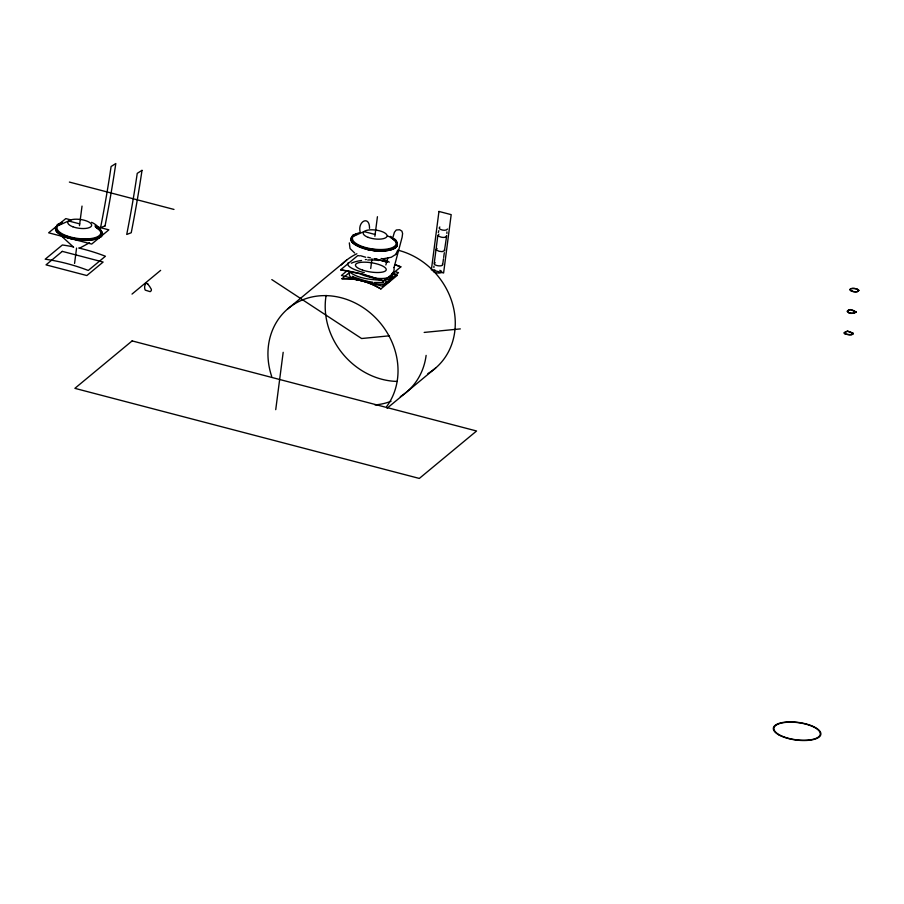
<?xml version="1.0" encoding="UTF-8"?>
<svg xmlns="http://www.w3.org/2000/svg" width="904" height="904" viewBox="0 0 904 904"><rect width="100%" height="100%" fill="white"/><g stroke="black" fill="none" stroke-linecap="round" stroke-linejoin="round"><path stroke-width="1.36" d="M446.904 233.435L446.915 231.899M433.909 267.516L433.931 266.183M55.585 228.418L55.607 229.277M350.989 239.04L351.023 239.888M369.521 228.362C369.702 214.915 357.159 221.322 360.244 232.373M437.05 248.487L436.191 249.854L438.982 251.267L442.09 251.64L444.452 250.747L446.576 236.419M349.317 242.871L350.04 248.543L354.662 253.007M58.5 225.492L68.614 220.971L79.71 223.876M353.916 236.102L364.029 231.582L375.126 234.486M74.569 263.459L76.569 248.069M79.473 225.684L82.027 206.089M275.731 409.67L283.178 352.311M370.708 268.477L371.985 258.68M374.889 236.294L377.431 216.711M434.27 262.985L437.841 235.492M442.734 264.273L443.48 258.781M443.672 257.414L444.316 252.691M444.644 250.363L444.406 249.64M393.104 236.769L394.393 232.294L396.268 229.989L399.658 229.752L401.93 231.164L402.608 233.56L402.122 237.243L394.076 267.381M438.293 232.531L438.835 230.656M397.76 250.137L395.715 254.544M385.85 264.996L387.771 258.194M447.469 229.028C446.09 231.797 436.609 229.345 439.841 226.983M96.694 238.893C108.254 235.198 97.858 224.881 91.53 222.316M349.43 272.635C347.373 280.5 362.899 279.698 367.883 282.285C374.708 283.37 389.421 288.048 390.743 277.743M383.183 258.804L391.285 257.256L395.952 254.295M88.931 240.272L79.043 240.057L70.15 238.441A23.368 8.644 7.4 0 1 57.924 232.814C53.788 229.831 56.104 224.35 60.67 223.593M390.471 236.362L395.602 239.729L397.308 242.656L397.285 244.984L395.681 247.572C382.155 253.662 365.114 250.928 352.854 242.984C349.181 239.809 351.916 234.972 356.086 234.215M132.018 294.082L160.641 270.364M287.506 309.089L346.627 260.115M394.664 264.578L400.845 266.849L383.669 281.076A198.835 174.675 50.4 0 0 340.616 269.81L357.792 255.583L359.6 255.855M346.853 270.974L341.429 275.471L382.256 286.15L398.54 272.658L395.986 271.991M397.184 275.438A71.608 62.907 50.4 0 0 392.596 272.884L397.195 275.415L380.912 288.907L373.849 285.167A69.495 61.054 50.4 0 0 361.837 280.816A71.608 62.918 50.4 0 0 341.994 278.76L349.588 272.432M387.104 408.224L435.717 367.951M80.027 247.933L89.552 242.769M386.257 281.551L385.319 282.003M62.297 222.248L57.37 224.542C51.697 233.707 68.523 236.95 74.625 238.599C83.417 239.119 96.039 241.944 101.96 233.763L101.463 231.684L98.977 229.356M100.276 236.961L95.349 239.255L86.84 240.374M105.079 225.921L100.581 227.627A422.643 127.848 -75.3 0 0 111.09 166.517L115.802 163.534A456.622 138.131 -75.3 0 1 105.045 225.932M438.903 234.147C435.468 236.475 446.214 239.492 446.655 235.515M383.646 282.5L374.482 282.489M389.421 335.813L361.611 338.525L271.81 279.596M424.168 332.423L460.317 328.898M383.556 280.319C387.262 280.217 393.07 278.455 392.279 273.709M359.329 232.723L352.775 235.153C347.102 244.317 363.928 247.572 370.03 249.21C378.821 249.73 391.455 252.555 397.364 244.374L395.455 240.893A23.402 8.656 7.4 0 0 391.127 237.91M90.05 240.181L85.643 240.396M382.686 280.376C371.092 279.573 357.046 278.884 348.164 270.771M365.352 259.561L366.38 259.527M341.983 278.726L349.52 278.805M847.76 331.237C834.234 334.909 864.936 336.48 847.963 331.248M340.616 269.821L362.312 274.172L383.669 281.076M372.697 282.217L369.047 281.551M367.758 257.267L370.471 257.821M368.12 281.359L365.385 280.737M364.493 280.522L353.622 277.031M365.679 257.244L360.639 255.764M69.382 182.077L173.986 209.434M71.19 219.988L65.8 218.587L48.624 232.814L91.688 244.069L108.864 229.842L95.406 226.328M70.15 238.441L62.579 235.741L57.031 231.932A23.436 8.667 7.4 0 1 57.212 225.684M391.918 238.046L395.455 240.893A23.357 8.633 7.4 0 1 395.681 247.572A23.357 8.633 7.4 0 1 365.555 249.052M96.502 227.435L100.875 231.209M353.148 276.782L352.334 276.296M100.197 229.119L95.067 225.751M60.478 235.164L73.642 247.244M56.613 231.435L58.511 233.3A23.368 8.644 7.4 0 0 88.456 240.317A23.368 8.644 7.4 0 0 100.468 230.723L99.564 229.831A23.436 8.667 7.4 0 0 96.468 227.706M147.668 283.935L148.855 285.461A53.98 47.426 50.4 0 1 149.668 286.523L151.296 289.223A1.932 1.695 50.4 0 1 151.363 289.834A7.65 6.723 50.4 0 1 151.25 290.715L150.211 291.676L145.386 290.184A1.311 1.153 50.4 0 1 145.058 289.777L144.73 288.568A11.334 9.955 50.4 0 1 144.742 285.924L145.747 283.562A1.345 1.186 50.4 0 1 146.222 283.415L146.369 283.404A2.622 2.305 50.4 0 1 147.747 283.788M95.711 227.017A22.024 8.147 7.4 0 1 93.982 237.989A22.024 8.147 7.4 0 1 64.173 234.803A22.024 8.147 7.4 0 1 61.664 223.378M56.568 231.435A23.368 8.644 7.4 0 1 59.268 224.407M96.253 227.582A23.368 8.644 7.4 0 1 97.711 228.452M95.338 226.791A23.956 8.859 7.4 0 1 100.83 237.108M73.269 246.837A198.835 174.675 50.4 0 0 62.376 244.973L45.2 259.199A198.835 174.675 50.4 0 1 88.253 270.454L105.429 256.239A198.835 174.675 50.4 0 0 78.682 248.001M349.52 278.816A69.495 61.054 50.4 0 1 361.837 280.816A71.608 62.907 50.4 0 1 380.9 288.93M395.534 264.883A198.835 174.675 50.4 0 1 400.845 266.838M364.312 272.635A23.323 6.125 9.7 0 1 348.526 262.544M393.172 274.228A23.323 9.402 14.4 0 1 361.724 274.624M351.385 263.2A23.323 7.729 0.6 0 1 361.555 260.488M367.747 259.979A23.323 7.729 0.6 0 1 378.866 260.488M393.907 267.663A23.323 10.995 4.9 0 1 391.861 273.844M381.126 258.465A23.323 10.995 4.9 0 1 389.285 262.171M387.782 236.034A22.024 8.147 7.4 0 1 391.488 247.967A22.024 8.147 7.4 0 1 360.786 245.922A22.024 8.147 7.4 0 1 357.069 233.989M391.669 238.204A23.346 8.633 7.4 0 1 390.099 250.035A23.346 8.633 7.4 0 1 358.063 246.397A23.346 8.633 7.4 0 1 356.775 234.238M352.865 242.984A23.402 8.656 7.4 0 1 352.628 236.306M89.575 239.119A20.781 7.684 7.4 0 1 88.705 239.221M84.987 239.402A20.781 7.684 7.4 0 1 80.027 239.198M74.987 238.509A20.781 7.684 7.4 0 1 73.021 238.114M68.376 236.859A20.781 7.684 7.4 0 1 65.088 235.605M398.607 250.351A69.947 61.449 50.4 0 1 453.356 307.021A69.947 61.449 50.4 0 1 427.874 373.589M397.161 381.42A69.947 61.449 50.4 0 1 326.118 295.416M341.26 264.974A69.947 61.449 50.4 0 1 356.877 253.742M271.708 376.471A69.947 61.449 50.4 0 1 341.35 297.789A69.947 61.449 50.4 0 1 386.663 406.529M426.123 355.396A69.947 61.449 50.4 0 1 400.336 396.641M391.036 401.274A69.947 61.449 50.4 0 1 375.013 404.935M442.372 264.092A4.283 1.582 7.4 0 1 440.553 265.844A4.283 1.582 7.4 0 1 435.118 264.861A4.283 1.582 7.4 0 1 435.276 262.804M439.807 270.319A4.283 1.582 7.4 0 1 440.779 272.771A4.283 1.582 7.4 0 1 434.462 272.172A4.283 1.582 7.4 0 1 434.847 269.855M855.851 312.083C844.754 317.417 845.828 304.445 855.851 312.083M438.96 211.446L431.377 269.799L443.604 272.997L451.186 214.643L438.96 211.446M858.8 290.376L857.161 291.732A4.486 1.661 7.4 0 1 850.472 290.466A4.486 1.661 7.4 0 1 853.003 288.376A4.486 1.661 7.4 0 1 858.8 290.376M856.009 311.88L854.37 313.236L852.235 313.349L848.958 312.739L847.071 311.349L848.732 309.97L850.607 309.756L856.009 311.88M853.218 333.395L851.568 334.751L849.444 334.853L845.296 334.017L844.155 332.819L847.229 331.158L853.218 333.395M62.297 251.368L46.014 264.861L86.84 275.539L103.135 262.047L62.297 251.368M132.131 340.91L74.874 388.347L419.32 478.431L476.577 430.993L132.131 340.91M141.962 170.37L137.238 173.353A422.643 127.848 -75.3 0 1 126.729 234.464L131.227 232.757A456.622 138.131 -75.3 0 0 142.007 170.347M374.979 258.827L374.075 258.612A198.835 174.675 50.4 0 1 387.533 262.239L374.979 258.827M72.795 226.757A12.034 4.452 7.4 0 0 91.609 225.627A12.034 4.452 7.4 0 0 74.738 219.243A12.034 4.452 7.4 0 0 72.795 226.757M778.423 734.647A23.956 8.859 7.4 0 0 819.193 736.997A23.956 8.859 7.4 0 0 793.689 722.002A23.956 8.859 7.4 0 0 778.423 734.647M362.493 270.07A15.56 4.622 9 0 0 386.223 269.799A15.56 4.622 9 0 0 363.86 262.171A15.56 4.622 9 0 0 362.493 270.07M368.199 237.368A12.034 4.452 7.4 0 0 387.025 236.238A12.034 4.452 7.4 0 0 370.143 229.853A12.034 4.452 7.4 0 0 368.199 237.368M783.847 736.873A23.346 8.633 7.4 0 0 820.199 734.534A23.346 8.633 7.4 0 0 787.26 722.239A23.346 8.633 7.4 0 0 783.847 736.873M852.076 291.19A4.283 1.582 7.4 0 0 858.642 290.67A4.283 1.582 7.4 0 0 852.472 288.478A4.283 1.582 7.4 0 0 852.076 291.19"/></g></svg>
